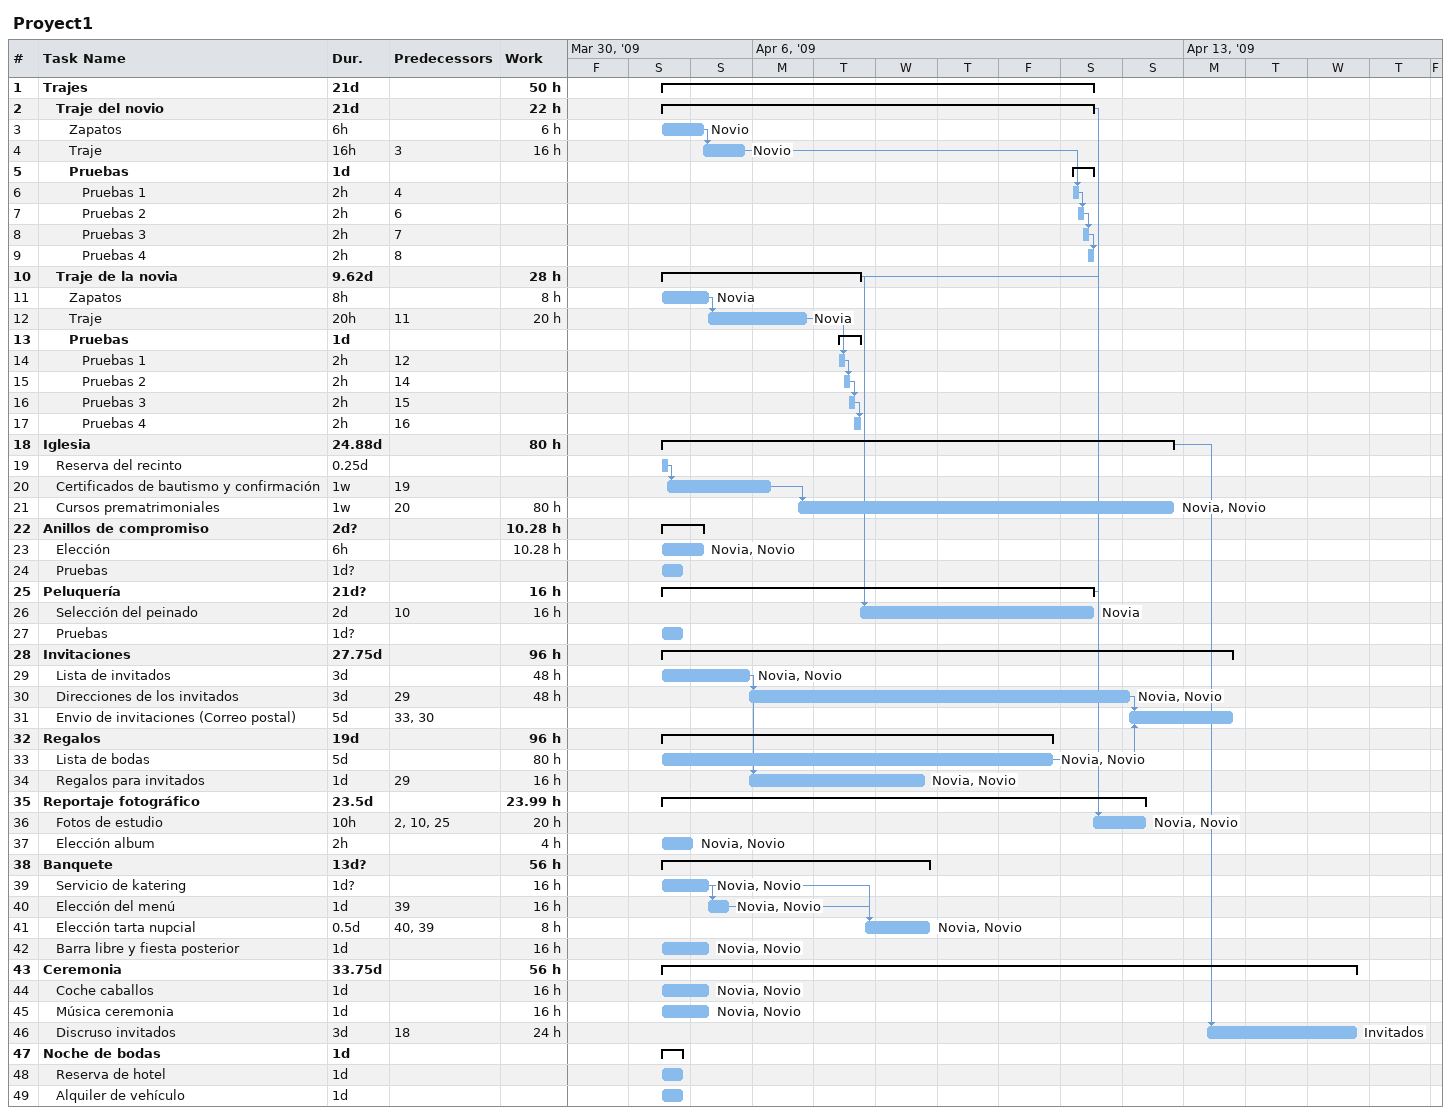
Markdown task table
Proyect1

| ID | Level | Task | Duration | Start | Finish | Predecessors | Resources | Work (h) |
|---|---|---|---|---|---|---|---|---|
| 1 | 1 | **Trajes** | 21d | 2009-04-04 | 2009-04-11 |  |  | 50 |
| 2 | 2 | **Traje del novio** | 21d | 2009-04-04 | 2009-04-11 |  |  | 22 |
| 3 | 3 | Zapatos | 6h | 2009-04-04 | 2009-04-05 |  | Novio | 6 |
| 4 | 3 | Traje | 16h | 2009-04-05 | 2009-04-05 | 3 | Novio | 16 |
| 5 | 3 | **Pruebas** | 1d | 2009-04-11 | 2009-04-11 |  |  |  |
| 6 | 4 | Pruebas 1 | 2h | 2009-04-11 | 2009-04-11 | 4 |  |  |
| 7 | 4 | Pruebas 2 | 2h | 2009-04-11 | 2009-04-11 | 6 |  |  |
| 8 | 4 | Pruebas 3 | 2h | 2009-04-11 | 2009-04-11 | 7 |  |  |
| 9 | 4 | Pruebas 4 | 2h | 2009-04-11 | 2009-04-11 | 8 |  |  |
| 10 | 2 | **Traje de la novia** | 9.62d | 2009-04-04 | 2009-04-07 |  |  | 28 |
| 11 | 3 | Zapatos | 8h | 2009-04-04 | 2009-04-05 |  | Novia | 8 |
| 12 | 3 | Traje | 20h | 2009-04-05 | 2009-04-06 | 11 | Novia | 20 |
| 13 | 3 | **Pruebas** | 1d | 2009-04-07 | 2009-04-07 |  |  |  |
| 14 | 4 | Pruebas 1 | 2h | 2009-04-07 | 2009-04-07 | 12 |  |  |
| 15 | 4 | Pruebas 2 | 2h | 2009-04-07 | 2009-04-07 | 14 |  |  |
| 16 | 4 | Pruebas 3 | 2h | 2009-04-07 | 2009-04-07 | 15 |  |  |
| 17 | 4 | Pruebas 4 | 2h | 2009-04-07 | 2009-04-07 | 16 |  |  |
| 18 | 1 | **Iglesia** | 24.88d | 2009-04-04 | 2009-04-12 |  |  | 80 |
| 19 | 2 | Reserva del recinto | 0.25d | 2009-04-04 | 2009-04-04 |  |  |  |
| 20 | 2 | Certificados de bautismo y confirmación | 1w | 2009-04-04 | 2009-04-06 | 19 |  |  |
| 21 | 2 | Cursos prematrimoniales | 1w | 2009-04-06 | 2009-04-12 | 20 | Novia, Novio | 80 |
| 22 | 1 | **Anillos de compromiso** | 2d? | 2009-04-04 | 2009-04-05 |  |  | 10.28 |
| 23 | 2 | Elección | 6h | 2009-04-04 | 2009-04-05 |  | Novia, Novio | 10.28 |
| 24 | 2 | Pruebas | 1d? | 2009-04-04 | 2009-04-04 |  |  |  |
| 25 | 1 | **Peluquería** | 21d? | 2009-04-04 | 2009-04-11 |  |  | 16 |
| 26 | 2 | Selección del peinado | 2d | 2009-04-07 | 2009-04-11 | 10 | Novia | 16 |
| 27 | 2 | Pruebas | 1d? | 2009-04-04 | 2009-04-04 |  |  |  |
| 28 | 1 | **Invitaciones** | 27.75d | 2009-04-04 | 2009-04-13 |  |  | 96 |
| 29 | 2 | Lista de invitados | 3d | 2009-04-04 | 2009-04-05 |  | Novia, Novio | 48 |
| 30 | 2 | Direcciones de los invitados | 3d | 2009-04-05 | 2009-04-12 | 29 | Novia, Novio | 48 |
| 31 | 2 | Envio de invitaciones (Correo postal) | 5d | 2009-04-12 | 2009-04-13 | 33, 30 |  |  |
| 32 | 1 | **Regalos** | 19d | 2009-04-04 | 2009-04-10 |  |  | 96 |
| 33 | 2 | Lista de bodas | 5d | 2009-04-04 | 2009-04-10 |  | Novia, Novio | 80 |
| 34 | 2 | Regalos para invitados | 1d | 2009-04-05 | 2009-04-08 | 29 | Novia, Novio | 16 |
| 35 | 1 | **Reportaje fotográfico** | 23.5d | 2009-04-04 | 2009-04-12 |  |  | 23.99 |
| 36 | 2 | Fotos de estudio | 10h | 2009-04-11 | 2009-04-12 | 2, 10, 25 | Novia, Novio | 20 |
| 37 | 2 | Elección album | 2h | 2009-04-04 | 2009-04-05 |  | Novia, Novio | 4 |
| 38 | 1 | **Banquete** | 13d? | 2009-04-04 | 2009-04-08 |  |  | 56 |
| 39 | 2 | Servicio de katering | 1d? | 2009-04-04 | 2009-04-05 |  | Novia, Novio | 16 |
| 40 | 2 | Elección del menú | 1d | 2009-04-05 | 2009-04-05 | 39 | Novia, Novio | 16 |
| 41 | 2 | Elección tarta nupcial | 0.5d | 2009-04-07 | 2009-04-08 | 40, 39 | Novia, Novio | 8 |
| 42 | 2 | Barra libre y fiesta posterior | 1d | 2009-04-04 | 2009-04-05 |  | Novia, Novio | 16 |
| 43 | 1 | **Ceremonia** | 33.75d | 2009-04-04 | 2009-04-15 |  |  | 56 |
| 44 | 2 | Coche caballos | 1d | 2009-04-04 | 2009-04-05 |  | Novia, Novio | 16 |
| 45 | 2 | Música ceremonia | 1d | 2009-04-04 | 2009-04-05 |  | Novia, Novio | 16 |
| 46 | 2 | Discruso invitados | 3d | 2009-04-13 | 2009-04-15 | 18 | Invitados | 24 |
| 47 | 1 | **Noche de bodas** | 1d | 2009-04-04 | 2009-04-04 |  |  |  |
| 48 | 2 | Reserva de hotel | 1d | 2009-04-04 | 2009-04-04 |  |  |  |
| 49 | 2 | Alquiler de vehículo | 1d | 2009-04-04 | 2009-04-04 |  |  |  |
